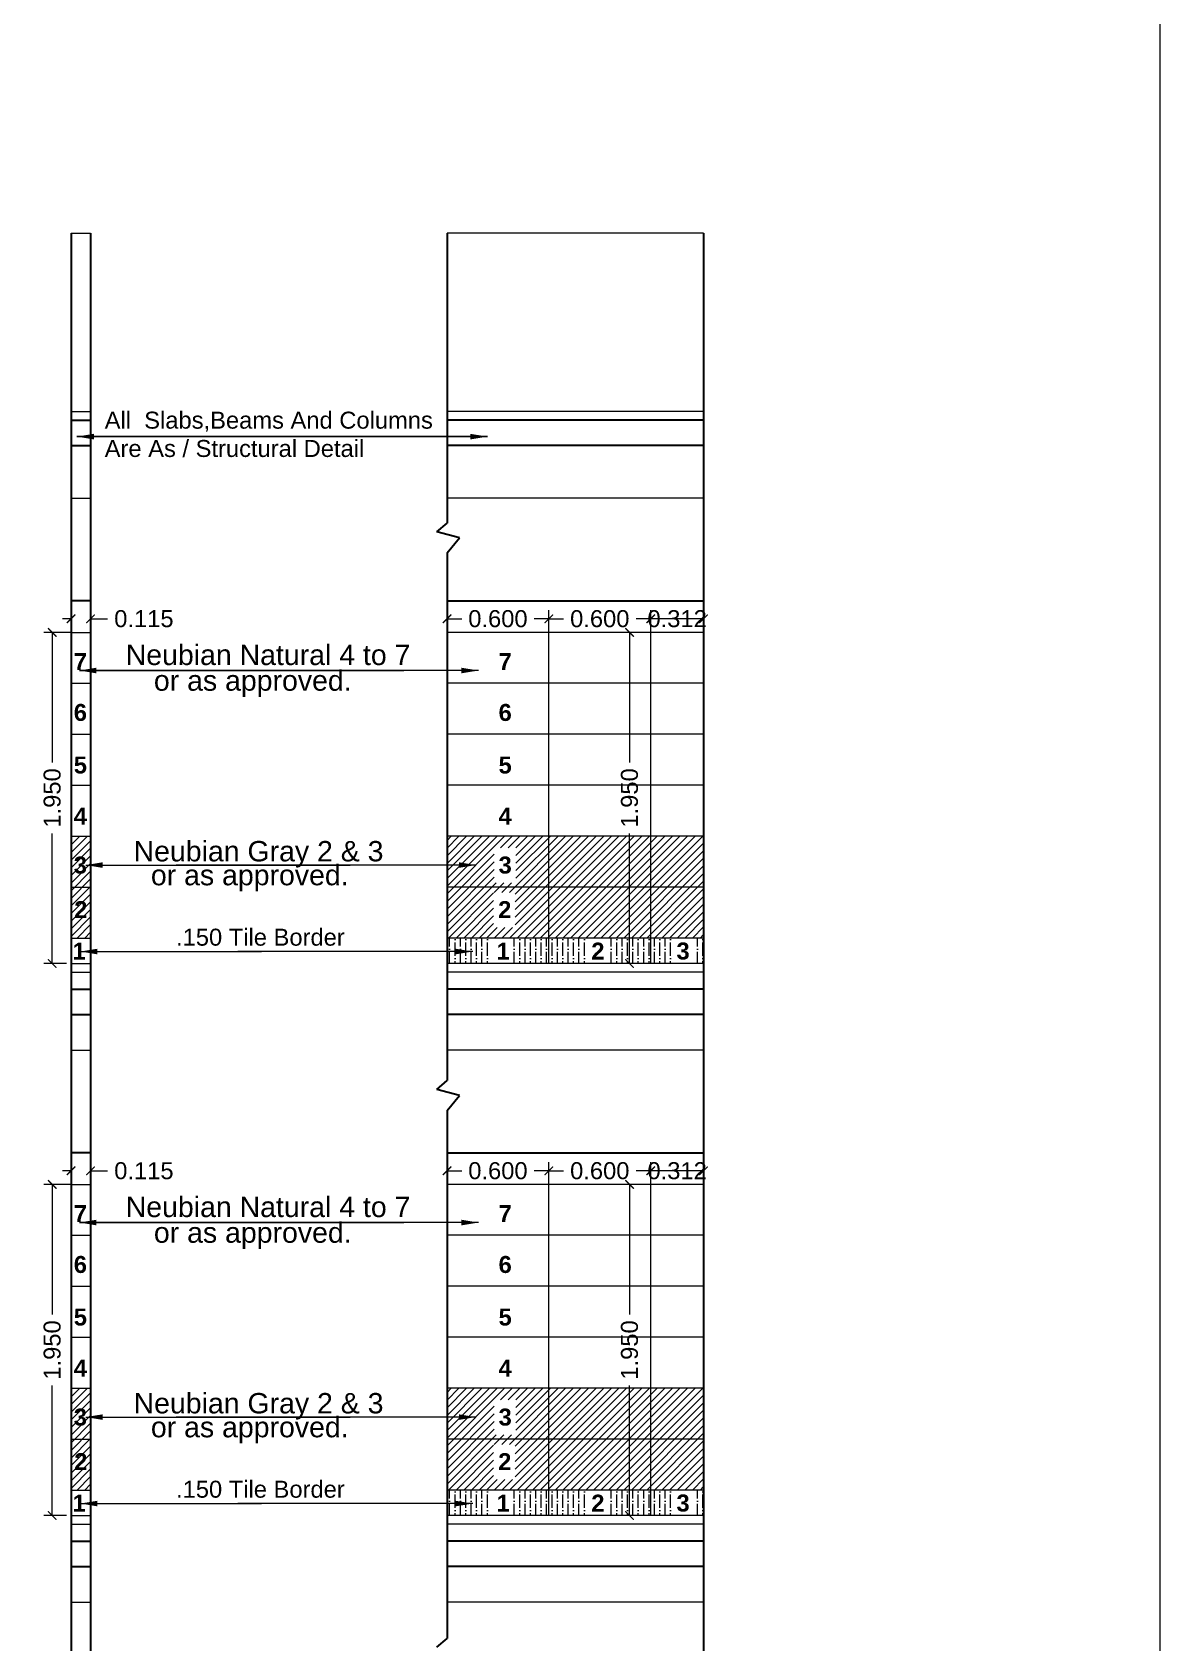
# Model space of a CAD drawing. Header units: millimetres. Extents: x 2733 to 5909, y 1038 to 2089.
# Drawn here: x 2819.95 to 2826.59, y 1047.61 to 1057.1 of the extents above; entities that cross this region are included whole.
import ezdxf

# ---------------------------------------------------------------- set-up
doc = ezdxf.new("R2010")
doc.units = ezdxf.units.MM
doc.header["$PDMODE"] = 35
doc.layers.get('0').update_dxf_attribs({"lineweight": 20})
doc.layers.get('Defpoints').update_dxf_attribs({"lineweight": 15})
for name, color, linetype, lineweight in [('beam', 43, 'Continuous', 20), ('DIM', 6, 'Continuous', 18), ('dim.1', 6, 'Continuous', 18), ('FLOOR FINISH', 10, 'Continuous', 15), ('Hatch', 43, 'Continuous', 13), ('rcc', 5, 'Continuous', 30), ('TEXT', 7, 'Continuous', 15), ('Text-1', 240, 'Continuous', 15), ('TILE HATCH-2', 123, 'Continuous', 9), ('Tiles', 91, 'Continuous', 9), ('Tiles-Text', 230, 'Continuous', 18), ('Wall', 7, 'Continuous', 30)]:
    doc.layers.add(name, color=color, linetype=linetype, lineweight=lineweight)
doc.styles.add('dim-stylus bt', font='arial.ttf')
doc.styles.add('L120', font='arial.ttf', dxfattribs={"height": 0.6})
doc.styles.add('Tabrej', font='arial.ttf')
doc.dimstyles.new('DIMEN', dxfattribs={"dimtxt": 0.3, "dimasz": 0.25, "dimexe": 0.18, "dimexo": 0.0625, "dimgap": 0.09, "dimtad": 0, "dimdec": 3, "dimzin": 0, "dimdsep": 46, "dimtxsty": 'Tabrej', "dimcen": 0, "dimclrd": 256, "dimclre": 256, "dimclrt": 7, "dimadec": 0, "dimazin": 0, "dimtfac": 1, "dimtdec": 3, "dimtofl": 0, "dimtmove": 0, "dimatfit": 1, "dimfxl": 0, "dimtolj": 1, "dimtzin": 0, "dimlwd": -1, "dimlwe": -1, "dimarcsym": 0})
doc.dimstyles.new('Tabrej', dxfattribs={"dimtxt": 4, "dimasz": 0.45, "dimexe": 0.18, "dimexo": 0.0625, "dimgap": 0.09, "dimtad": 0, "dimdec": 3, "dimzin": 0, "dimdsep": 46, "dimtxsty": 'Tabrej', "dimcen": 0, "dimclrd": 256, "dimclre": 256, "dimclrt": 7, "dimaunit": 1, "dimadec": 3, "dimazin": 0, "dimtfac": 1, "dimtdec": 3, "dimtofl": 0, "dimtmove": 0, "dimatfit": 3, "dimfxl": 0, "dimtolj": 1, "dimtzin": 0, "dimlwd": -1, "dimlwe": -1, "dimarcsym": 0})

# ---------------------------------------------------------------- blocks, each defined once
blk = doc.blocks.new('_ArchTick')
at = {"color": 0, "const_width": 0.15}
blk.add_lwpolyline([(-0.5, -0.5), (0.5, 0.5)], dxfattribs=at)
blk = doc.blocks.new('*D346')
at = {"layer": 'Defpoints', "color": 0, "lineweight": 15, "transparency": 16777216}
for p in [(2820.1778, 1053.5625), (2820.2928, 1053.6424), (2820.2928, 1053.5635)]:
    blk.add_point(p, dxfattribs=at)
at = {"layer": 'DIM', "transparency": 16777216}
for p, q in [((2820.1778, 1053.564), (2820.1778, 1053.6924)), ((2820.2928, 1053.565), (2820.2928, 1053.6924)), ((2820.1778, 1053.6424), (2820.1278, 1053.6424)), ((2820.2928, 1053.6424), (2820.3928, 1053.6424))]:
    blk.add_line(p, q, dxfattribs=at)
at = {"layer": 'DIM', "transparency": 16777216, "xscale": 0.05, "yscale": 0.05, "zscale": 0.05}
blk.add_blockref('_ArchTick', (2820.1778, 1053.6424), dxfattribs=at)
at = {"layer": 'DIM', "transparency": 16777216, "xscale": 0.05, "yscale": 0.05, "zscale": 0.05, "rotation": 180}
blk.add_blockref('_ArchTick', (2820.2928, 1053.6424), dxfattribs=at)
at = {"layer": 'DIM', "color": 7, "transparency": 16777216, "insert": (2820.6069, 1053.6424), "char_height": 0.1, "attachment_point": 5, "style": 'Tabrej'}
blk.add_mtext('\\A1;0.115', dxfattribs=at)
blk = doc.blocks.new('*D343')
at = {"layer": 'Defpoints', "color": 0, "lineweight": 15, "transparency": 16777216}
for p in [(2820.1778, 1053.5625), (2820.0668, 1051.6125), (2820.152, 1051.6125)]:
    blk.add_point(p, dxfattribs=at)
at = {"layer": 'DIM', "transparency": 16777216}
for p, q in [((2820.1763, 1053.5625), (2820.0168, 1053.5625)), ((2820.0668, 1053.5625), (2820.0668, 1052.7964)), ((2820.0668, 1051.6125), (2820.0668, 1052.3787)), ((2820.1505, 1051.6125), (2820.0168, 1051.6125))]:
    blk.add_line(p, q, dxfattribs=at)
at = {"layer": 'DIM', "transparency": 16777216, "xscale": 0.05, "yscale": 0.05, "zscale": 0.05}
for p, rotation in [((2820.0668, 1053.5625), 90), ((2820.0668, 1051.6125), 270)]:
    blk.add_blockref('_ArchTick', p, dxfattribs=dict(at, rotation=rotation))
at = {"layer": 'DIM', "color": 7, "transparency": 16777216, "insert": (2820.0668, 1052.5875), "char_height": 0.1, "attachment_point": 5, "rotation": 90, "style": 'Tabrej'}
blk.add_mtext('\\A1;1.950', dxfattribs=at)
blk = doc.blocks.new('*D344')
at = {"layer": 'Defpoints', "color": 0, "lineweight": 15, "transparency": 16777216}
for p in [(2820.2928, 1050.3924), (2820.1778, 1050.3125), (2820.2928, 1050.3135)]:
    blk.add_point(p, dxfattribs=at)
at = {"layer": 'DIM', "transparency": 16777216}
for p, q in [((2820.1778, 1050.314), (2820.1778, 1050.4424)), ((2820.2928, 1050.315), (2820.2928, 1050.4424)), ((2820.1778, 1050.3924), (2820.1278, 1050.3924)), ((2820.2928, 1050.3924), (2820.3928, 1050.3924))]:
    blk.add_line(p, q, dxfattribs=at)
at = {"layer": 'DIM', "transparency": 16777216, "xscale": 0.05, "yscale": 0.05, "zscale": 0.05}
blk.add_blockref('_ArchTick', (2820.1778, 1050.3924), dxfattribs=at)
at = {"layer": 'DIM', "transparency": 16777216, "xscale": 0.05, "yscale": 0.05, "zscale": 0.05, "rotation": 180}
blk.add_blockref('_ArchTick', (2820.2928, 1050.3924), dxfattribs=at)
at = {"layer": 'DIM', "color": 7, "transparency": 16777216, "insert": (2820.6069, 1050.3924), "char_height": 0.1, "attachment_point": 5, "style": 'Tabrej'}
blk.add_mtext('\\A1;0.115', dxfattribs=at)
blk = doc.blocks.new('*D345')
at = {"layer": 'Defpoints', "color": 0, "lineweight": 15, "transparency": 16777216}
for p in [(2820.1778, 1050.3125), (2820.0668, 1048.3625), (2820.152, 1048.3625)]:
    blk.add_point(p, dxfattribs=at)
at = {"layer": 'DIM', "transparency": 16777216}
for p, q in [((2820.1763, 1050.3125), (2820.0168, 1050.3125)), ((2820.0668, 1050.3125), (2820.0668, 1049.5464)), ((2820.0668, 1048.3625), (2820.0668, 1049.1287)), ((2820.1505, 1048.3625), (2820.0168, 1048.3625))]:
    blk.add_line(p, q, dxfattribs=at)
at = {"layer": 'DIM', "transparency": 16777216, "xscale": 0.05, "yscale": 0.05, "zscale": 0.05}
for p, rotation in [((2820.0668, 1050.3125), 90), ((2820.0668, 1048.3625), 270)]:
    blk.add_blockref('_ArchTick', p, dxfattribs=dict(at, rotation=rotation))
at = {"layer": 'DIM', "color": 7, "transparency": 16777216, "insert": (2820.0668, 1049.3375), "char_height": 0.1, "attachment_point": 5, "rotation": 90, "style": 'Tabrej'}
blk.add_mtext('\\A1;1.950', dxfattribs=at)
blk = doc.blocks.new('*D371')
at = {"layer": 'Defpoints', "color": 0, "lineweight": 15, "transparency": 16777216}
for p in [(2823.5925, 1050.3924), (2823.5925, 1050.3135), (2823.904, 1050.3125)]:
    blk.add_point(p, dxfattribs=at)
at = {"layer": 'DIM', "transparency": 16777216}
for p, q in [((2823.5925, 1050.315), (2823.5925, 1050.4424)), ((2823.904, 1050.314), (2823.904, 1050.4424)), ((2823.904, 1050.3924), (2823.5925, 1050.3924))]:
    blk.add_line(p, q, dxfattribs=at)
at = {"layer": 'DIM', "transparency": 16777216, "xscale": 0.05, "yscale": 0.05, "zscale": 0.05, "rotation": 180}
blk.add_blockref('_ArchTick', (2823.5925, 1050.3924), dxfattribs=at)
at = {"layer": 'DIM', "transparency": 16777216, "xscale": 0.05, "yscale": 0.05, "zscale": 0.05}
blk.add_blockref('_ArchTick', (2823.904, 1050.3924), dxfattribs=at)
at = {"layer": 'DIM', "color": 7, "transparency": 16777216, "insert": (2823.7482, 1050.3924), "char_height": 0.1, "attachment_point": 5, "style": 'Tabrej'}
blk.add_mtext('\\A1;0.312', dxfattribs=at)
blk = doc.blocks.new('*D372')
at = {"layer": 'Defpoints', "color": 0, "lineweight": 15, "transparency": 16777216}
for p in [(2822.9925, 1050.3924), (2822.9925, 1050.3135), (2823.5925, 1050.3185)]:
    blk.add_point(p, dxfattribs=at)
at = {"layer": 'DIM', "transparency": 16777216}
for p, q in [((2822.9925, 1050.315), (2822.9925, 1050.4424)), ((2823.5925, 1050.32), (2823.5925, 1050.4424)), ((2822.9925, 1050.3924), (2823.0789, 1050.3924)), ((2823.5925, 1050.3924), (2823.506, 1050.3924))]:
    blk.add_line(p, q, dxfattribs=at)
at = {"layer": 'DIM', "transparency": 16777216, "xscale": 0.05, "yscale": 0.05, "zscale": 0.05, "rotation": 180}
blk.add_blockref('_ArchTick', (2822.9925, 1050.3924), dxfattribs=at)
at = {"layer": 'DIM', "transparency": 16777216, "xscale": 0.05, "yscale": 0.05, "zscale": 0.05}
blk.add_blockref('_ArchTick', (2823.5925, 1050.3924), dxfattribs=at)
at = {"layer": 'DIM', "color": 7, "transparency": 16777216, "insert": (2823.2925, 1050.3924), "char_height": 0.1, "attachment_point": 5, "style": 'Tabrej'}
blk.add_mtext('\\A1;0.600', dxfattribs=at)
blk = doc.blocks.new('*D373')
at = {"layer": 'Defpoints', "color": 0, "lineweight": 15, "transparency": 16777216}
for p in [(2822.3925, 1050.3924), (2822.3925, 1050.3135), (2822.9925, 1050.3185)]:
    blk.add_point(p, dxfattribs=at)
at = {"layer": 'DIM', "transparency": 16777216}
for p, q in [((2822.3925, 1050.315), (2822.3925, 1050.4424)), ((2822.9925, 1050.32), (2822.9925, 1050.4424)), ((2822.3925, 1050.3924), (2822.4789, 1050.3924)), ((2822.9925, 1050.3924), (2822.906, 1050.3924))]:
    blk.add_line(p, q, dxfattribs=at)
at = {"layer": 'DIM', "transparency": 16777216, "xscale": 0.05, "yscale": 0.05, "zscale": 0.05, "rotation": 180}
blk.add_blockref('_ArchTick', (2822.3925, 1050.3924), dxfattribs=at)
at = {"layer": 'DIM', "transparency": 16777216, "xscale": 0.05, "yscale": 0.05, "zscale": 0.05}
blk.add_blockref('_ArchTick', (2822.9925, 1050.3924), dxfattribs=at)
at = {"layer": 'DIM', "color": 7, "transparency": 16777216, "insert": (2822.6925, 1050.3924), "char_height": 0.1, "attachment_point": 5, "style": 'Tabrej'}
blk.add_mtext('\\A1;0.600', dxfattribs=at)
blk = doc.blocks.new('*D374')
at = {"layer": 'Defpoints', "color": 0, "lineweight": 15, "transparency": 16777216}
for p in [(2823.5788, 1050.3125), (2823.4678, 1048.3625), (2823.5531, 1048.3625)]:
    blk.add_point(p, dxfattribs=at)
at = {"layer": 'DIM', "transparency": 16777216}
for p, q in [((2823.5773, 1050.3125), (2823.4178, 1050.3125)), ((2823.4678, 1050.3125), (2823.4678, 1049.5464)), ((2823.4678, 1048.3625), (2823.4678, 1049.1287)), ((2823.5516, 1048.3625), (2823.4178, 1048.3625))]:
    blk.add_line(p, q, dxfattribs=at)
at = {"layer": 'DIM', "transparency": 16777216, "xscale": 0.05, "yscale": 0.05, "zscale": 0.05}
for p, rotation in [((2823.4678, 1050.3125), 90), ((2823.4678, 1048.3625), 270)]:
    blk.add_blockref('_ArchTick', p, dxfattribs=dict(at, rotation=rotation))
at = {"layer": 'DIM', "color": 7, "transparency": 16777216, "insert": (2823.4678, 1049.3375), "char_height": 0.1, "attachment_point": 5, "rotation": 90, "style": 'Tabrej'}
blk.add_mtext('\\A1;1.950', dxfattribs=at)
blk = doc.blocks.new('*D375')
at = {"layer": 'Defpoints', "color": 0, "lineweight": 15, "transparency": 16777216}
for p in [(2823.5925, 1053.6424), (2823.5925, 1053.5635), (2823.904, 1053.5625)]:
    blk.add_point(p, dxfattribs=at)
at = {"layer": 'DIM', "transparency": 16777216}
for p, q in [((2823.5925, 1053.565), (2823.5925, 1053.6924)), ((2823.904, 1053.564), (2823.904, 1053.6924)), ((2823.904, 1053.6424), (2823.5925, 1053.6424))]:
    blk.add_line(p, q, dxfattribs=at)
at = {"layer": 'DIM', "transparency": 16777216, "xscale": 0.05, "yscale": 0.05, "zscale": 0.05, "rotation": 180}
blk.add_blockref('_ArchTick', (2823.5925, 1053.6424), dxfattribs=at)
at = {"layer": 'DIM', "transparency": 16777216, "xscale": 0.05, "yscale": 0.05, "zscale": 0.05}
blk.add_blockref('_ArchTick', (2823.904, 1053.6424), dxfattribs=at)
at = {"layer": 'DIM', "color": 7, "transparency": 16777216, "insert": (2823.7482, 1053.6424), "char_height": 0.1, "attachment_point": 5, "style": 'Tabrej'}
blk.add_mtext('\\A1;0.312', dxfattribs=at)
blk = doc.blocks.new('*D376')
at = {"layer": 'Defpoints', "color": 0, "lineweight": 15, "transparency": 16777216}
for p in [(2822.9925, 1053.6424), (2822.9925, 1053.5635), (2823.5925, 1053.5685)]:
    blk.add_point(p, dxfattribs=at)
at = {"layer": 'DIM', "transparency": 16777216}
for p, q in [((2822.9925, 1053.565), (2822.9925, 1053.6924)), ((2823.5925, 1053.57), (2823.5925, 1053.6924)), ((2822.9925, 1053.6424), (2823.0789, 1053.6424)), ((2823.5925, 1053.6424), (2823.506, 1053.6424))]:
    blk.add_line(p, q, dxfattribs=at)
at = {"layer": 'DIM', "transparency": 16777216, "xscale": 0.05, "yscale": 0.05, "zscale": 0.05, "rotation": 180}
blk.add_blockref('_ArchTick', (2822.9925, 1053.6424), dxfattribs=at)
at = {"layer": 'DIM', "transparency": 16777216, "xscale": 0.05, "yscale": 0.05, "zscale": 0.05}
blk.add_blockref('_ArchTick', (2823.5925, 1053.6424), dxfattribs=at)
at = {"layer": 'DIM', "color": 7, "transparency": 16777216, "insert": (2823.2925, 1053.6424), "char_height": 0.1, "attachment_point": 5, "style": 'Tabrej'}
blk.add_mtext('\\A1;0.600', dxfattribs=at)
blk = doc.blocks.new('*D377')
at = {"layer": 'Defpoints', "color": 0, "lineweight": 15, "transparency": 16777216}
for p in [(2822.3925, 1053.6424), (2822.3925, 1053.5635), (2822.9925, 1053.5685)]:
    blk.add_point(p, dxfattribs=at)
at = {"layer": 'DIM', "transparency": 16777216}
for p, q in [((2822.3925, 1053.565), (2822.3925, 1053.6924)), ((2822.9925, 1053.57), (2822.9925, 1053.6924)), ((2822.3925, 1053.6424), (2822.4789, 1053.6424)), ((2822.9925, 1053.6424), (2822.906, 1053.6424))]:
    blk.add_line(p, q, dxfattribs=at)
at = {"layer": 'DIM', "transparency": 16777216, "xscale": 0.05, "yscale": 0.05, "zscale": 0.05, "rotation": 180}
blk.add_blockref('_ArchTick', (2822.3925, 1053.6424), dxfattribs=at)
at = {"layer": 'DIM', "transparency": 16777216, "xscale": 0.05, "yscale": 0.05, "zscale": 0.05}
blk.add_blockref('_ArchTick', (2822.9925, 1053.6424), dxfattribs=at)
at = {"layer": 'DIM', "color": 7, "transparency": 16777216, "insert": (2822.6925, 1053.6424), "char_height": 0.1, "attachment_point": 5, "style": 'Tabrej'}
blk.add_mtext('\\A1;0.600', dxfattribs=at)
blk = doc.blocks.new('*D378')
at = {"layer": 'Defpoints', "color": 0, "lineweight": 15, "transparency": 16777216}
for p in [(2823.5788, 1053.5625), (2823.4678, 1051.6125), (2823.5531, 1051.6125)]:
    blk.add_point(p, dxfattribs=at)
at = {"layer": 'DIM', "transparency": 16777216}
for p, q in [((2823.5773, 1053.5625), (2823.4178, 1053.5625)), ((2823.4678, 1053.5625), (2823.4678, 1052.7964)), ((2823.4678, 1051.6125), (2823.4678, 1052.3787)), ((2823.5516, 1051.6125), (2823.4178, 1051.6125))]:
    blk.add_line(p, q, dxfattribs=at)
at = {"layer": 'DIM', "transparency": 16777216, "xscale": 0.05, "yscale": 0.05, "zscale": 0.05}
for p, rotation in [((2823.4678, 1053.5625), 90), ((2823.4678, 1051.6125), 270)]:
    blk.add_blockref('_ArchTick', p, dxfattribs=dict(at, rotation=rotation))
at = {"layer": 'DIM', "color": 7, "transparency": 16777216, "insert": (2823.4678, 1052.5875), "char_height": 0.1, "attachment_point": 5, "rotation": 90, "style": 'Tabrej'}
blk.add_mtext('\\A1;1.950', dxfattribs=at)

msp = doc.modelspace()

# ---------------------------------------------------------------- hatches: boundary and pattern name
at = {"layer": 'Hatch', "lineweight": 15}
h = msp.add_hatch(dxfattribs=at)
h.set_pattern_fill('ANSI36', color=256, scale=0.01, angle=45, style=0)
h.set_pattern_definition([(90, (-63.571804, 9.75), (-0.03175, 0.0555625), [0.079375, -0.015875, 0, -0.015875])])
h.paths.add_polyline_path([(2822.3925, 1051.7625), (2822.9925, 1051.7625), (2822.9925, 1051.6125), (2822.3925, 1051.6125)])
h.paths.add_polyline_path([(2822.9925, 1051.7625), (2823.5925, 1051.7625), (2823.5925, 1051.6125), (2822.9925, 1051.6125)])
h.paths.add_polyline_path([(2823.5925, 1051.7625), (2823.904, 1051.7625), (2823.904, 1051.6125), (2823.5925, 1051.6125)])
h.paths.add_polyline_path([(2822.7813, 1051.6125), (2822.6536, 1051.6125), (2822.6536, 1051.7625), (2822.7813, 1051.7625)], flags=17)
h.paths.add_polyline_path([(2823.3436, 1051.6125), (2823.2159, 1051.6125), (2823.2159, 1051.7625), (2823.3436, 1051.7625)], flags=17)
h.paths.add_polyline_path([(2823.8467, 1051.6125), (2823.719, 1051.6125), (2823.719, 1051.7625), (2823.8467, 1051.7625)], flags=17)
h = msp.add_hatch(dxfattribs=at)
h.set_pattern_fill('ANSI36', color=256, scale=0.01, angle=45, style=0)
h.set_pattern_definition([(90, (-63.571804, 6.5), (-0.03175, 0.0555625), [0.079375, -0.015875, 0, -0.015875])])
h.paths.add_polyline_path([(2822.3925, 1048.5125), (2822.9925, 1048.5125), (2822.9925, 1048.3625), (2822.3925, 1048.3625)])
h.paths.add_polyline_path([(2822.9925, 1048.5125), (2823.5925, 1048.5125), (2823.5925, 1048.3625), (2822.9925, 1048.3625)])
h.paths.add_polyline_path([(2823.5925, 1048.5125), (2823.904, 1048.5125), (2823.904, 1048.3625), (2823.5925, 1048.3625)])
h.paths.add_polyline_path([(2822.7813, 1048.3625), (2822.6536, 1048.3625), (2822.6536, 1048.5125), (2822.7813, 1048.5125)], flags=17)
h.paths.add_polyline_path([(2823.3436, 1048.3625), (2823.2159, 1048.3625), (2823.2159, 1048.5125), (2823.3436, 1048.5125)], flags=17)
h.paths.add_polyline_path([(2823.8467, 1048.3625), (2823.719, 1048.3625), (2823.719, 1048.5125), (2823.8467, 1048.5125)], flags=17)
at = {"layer": 'TILE HATCH-2'}
h = msp.add_hatch(dxfattribs=at)
h.set_pattern_fill('ANSI31', color=256, scale=0.01, style=0)
h.set_pattern_definition([(45, (-57.72911, 0), (-0.0224506403, 0.0224506403), [])])
h.paths.add_polyline_path([(2820.2928, 1052.0625), (2820.1778, 1052.0625), (2820.1778, 1051.7625), (2820.2928, 1051.7625)])
h.paths.add_polyline_path([(2820.2928, 1052.3625), (2820.1778, 1052.3625), (2820.1778, 1052.0625), (2820.2928, 1052.0625)])
h.paths.add_polyline_path([(2820.173, 1051.8252), (2820.3007, 1051.8252), (2820.3007, 1052.0313), (2820.173, 1052.0313)], flags=9)
h.paths.add_polyline_path([(2820.1692, 1052.0877), (2820.2969, 1052.0877), (2820.2969, 1052.2938), (2820.1692, 1052.2938)], flags=9)
h = msp.add_hatch(dxfattribs=at)
h.set_pattern_fill('ANSI31', color=256, scale=0.01, style=0)
h.set_pattern_definition([(45, (-63.571804, 9.75), (-0.0224506403, 0.0224506403), [])])
h.paths.add_polyline_path([(2822.9925, 1052.0625), (2823.5925, 1052.0625), (2823.5925, 1051.7625), (2822.9925, 1051.7625)])
h.paths.add_polyline_path([(2822.9925, 1052.3625), (2823.5925, 1052.3625), (2823.5925, 1052.0625), (2822.9925, 1052.0625)])
h.paths.add_polyline_path([(2822.3925, 1052.0625), (2822.9925, 1052.0625), (2822.9925, 1051.7625), (2822.3925, 1051.7625)])
h.paths.add_polyline_path([(2823.5925, 1052.3625), (2823.904, 1052.3625), (2823.904, 1052.0625), (2823.5925, 1052.0625)])
h.paths.add_polyline_path([(2822.3925, 1052.3625), (2822.9925, 1052.3625), (2822.9925, 1052.0625), (2822.3925, 1052.0625)])
h.paths.add_polyline_path([(2823.5925, 1052.0625), (2823.904, 1052.0625), (2823.904, 1051.7625), (2823.5925, 1051.7625)])
h.paths.add_polyline_path([(2822.7948, 1051.8252), (2822.6671, 1051.8252), (2822.6671, 1052.0313), (2822.7948, 1052.0313)], flags=16)
h.paths.add_polyline_path([(2822.7985, 1052.0877), (2822.6708, 1052.0877), (2822.6708, 1052.2938), (2822.7985, 1052.2938)], flags=16)
h = msp.add_hatch(dxfattribs=at)
h.set_pattern_fill('ANSI31', color=256, scale=0.01, style=0)
h.set_pattern_definition([(45, (-57.72911, -3.25), (-0.0224506403, 0.0224506403), [])])
h.paths.add_polyline_path([(2820.2928, 1048.8125), (2820.1778, 1048.8125), (2820.1778, 1048.5125), (2820.2928, 1048.5125)])
h.paths.add_polyline_path([(2820.2928, 1049.1125), (2820.1778, 1049.1125), (2820.1778, 1048.8125), (2820.2928, 1048.8125)])
h.paths.add_polyline_path([(2820.173, 1048.5752), (2820.3007, 1048.5752), (2820.3007, 1048.7813), (2820.173, 1048.7813)], flags=9)
h.paths.add_polyline_path([(2820.1692, 1048.8377), (2820.2969, 1048.8377), (2820.2969, 1049.0438), (2820.1692, 1049.0438)], flags=9)
h = msp.add_hatch(dxfattribs=at)
h.set_pattern_fill('ANSI31', color=256, scale=0.01, style=0)
h.set_pattern_definition([(45, (-63.571804, 6.5), (-0.0224506403, 0.0224506403), [])])
h.paths.add_polyline_path([(2822.9925, 1048.8125), (2823.5925, 1048.8125), (2823.5925, 1048.5125), (2822.9925, 1048.5125)])
h.paths.add_polyline_path([(2822.9925, 1049.1125), (2823.5925, 1049.1125), (2823.5925, 1048.8125), (2822.9925, 1048.8125)])
h.paths.add_polyline_path([(2822.3925, 1048.8125), (2822.9925, 1048.8125), (2822.9925, 1048.5125), (2822.3925, 1048.5125)])
h.paths.add_polyline_path([(2823.5925, 1049.1125), (2823.904, 1049.1125), (2823.904, 1048.8125), (2823.5925, 1048.8125)])
h.paths.add_polyline_path([(2822.3925, 1049.1125), (2822.9925, 1049.1125), (2822.9925, 1048.8125), (2822.3925, 1048.8125)])
h.paths.add_polyline_path([(2823.5925, 1048.8125), (2823.904, 1048.8125), (2823.904, 1048.5125), (2823.5925, 1048.5125)])
h.paths.add_polyline_path([(2822.7948, 1048.5752), (2822.6671, 1048.5752), (2822.6671, 1048.7813), (2822.7948, 1048.7813)], flags=16)
h.paths.add_polyline_path([(2822.7985, 1048.8377), (2822.6708, 1048.8377), (2822.6708, 1049.0438), (2822.7985, 1049.0438)], flags=16)

# ---------------------------------------------------------------- linework, layer by layer
at = {"lineweight": 15}
for p, q in [((2820.1778, 1055.9125), (2820.2928, 1055.9125)), ((2823.904, 1055.9125), (2822.3925, 1055.9125))]:
    msp.add_line(p, q, dxfattribs=at)
msp.add_lwpolyline([(2732.6018, 1070.8574), (2826.5916, 1070.8574), (2826.5916, 1038.2298), (2732.6018, 1038.2298)], close=True, dxfattribs=at)
at = {"layer": 'beam', "lineweight": 15}
for p, q in [((2820.1778, 1054.3525), (2820.2928, 1054.3525)), ((2823.904, 1054.3525), (2822.3925, 1054.3525)), ((2820.1778, 1051.1025), (2820.2928, 1051.1025)), ((2823.904, 1051.1025), (2822.3925, 1051.1025)), ((2820.1778, 1047.8525), (2820.2928, 1047.8525)), ((2823.904, 1047.8525), (2822.3925, 1047.8525))]:
    msp.add_line(p, q, dxfattribs=at)
at = {"layer": 'FLOOR FINISH', "lineweight": 15}
for p, q in [((2820.1778, 1054.8625), (2820.2928, 1054.8625)), ((2823.904, 1054.8625), (2822.3925, 1054.8625)), ((2820.1778, 1051.6125), (2820.2928, 1051.6125)), ((2823.904, 1051.6125), (2822.3925, 1051.6125)), ((2820.1778, 1051.5625), (2820.2928, 1051.5625)), ((2823.904, 1051.5625), (2822.3925, 1051.5625)), ((2820.1778, 1048.3625), (2820.2928, 1048.3625)), ((2823.904, 1048.3625), (2822.3925, 1048.3625)), ((2820.1778, 1048.3125), (2820.2928, 1048.3125)), ((2823.904, 1048.3125), (2822.3925, 1048.3125))]:
    msp.add_line(p, q, dxfattribs=at)
at = {"layer": 'rcc'}
for p, q in [((2820.1778, 1054.8125), (2820.2928, 1054.8125)), ((2823.904, 1054.8125), (2822.3925, 1054.8125)), ((2820.1778, 1054.6625), (2820.2928, 1054.6625)), ((2823.904, 1054.6625), (2822.3925, 1054.6625)), ((2820.1778, 1051.4625), (2820.2928, 1051.4625)), ((2823.904, 1051.4625), (2822.3925, 1051.4625)), ((2820.1778, 1051.3125), (2820.2928, 1051.3125)), ((2823.904, 1051.3125), (2822.3925, 1051.3125)), ((2820.1778, 1048.2125), (2820.2928, 1048.2125)), ((2823.904, 1048.2125), (2822.3925, 1048.2125)), ((2820.1778, 1048.0625), (2820.2928, 1048.0625)), ((2823.904, 1048.0625), (2822.3925, 1048.0625))]:
    msp.add_line(p, q, dxfattribs=at)
at = {"layer": 'Tiles', "lineweight": 15}
for p, q in [((2820.1778, 1053.5625), (2820.2928, 1053.5625)), ((2823.904, 1053.5625), (2822.3925, 1053.5625)), ((2822.9925, 1051.6125), (2822.9925, 1053.5625)), ((2823.5925, 1051.6125), (2823.5925, 1053.5625)), ((2820.1778, 1053.2625), (2820.2928, 1053.2625)), ((2823.904, 1053.2625), (2822.3925, 1053.2625)), ((2820.1778, 1052.9625), (2820.2928, 1052.9625)), ((2823.904, 1052.9625), (2822.3925, 1052.9625)), ((2820.1778, 1052.6625), (2820.2928, 1052.6625)), ((2823.904, 1052.6625), (2822.3925, 1052.6625)), ((2820.1778, 1052.3625), (2820.2928, 1052.3625)), ((2823.904, 1052.3625), (2822.3925, 1052.3625)), ((2820.1778, 1052.0625), (2820.2928, 1052.0625)), ((2823.904, 1052.0625), (2822.3925, 1052.0625)), ((2820.1778, 1051.7625), (2820.2928, 1051.7625)), ((2823.904, 1051.7625), (2822.3925, 1051.7625)), ((2820.1778, 1050.3125), (2820.2928, 1050.3125)), ((2823.904, 1050.3125), (2822.3925, 1050.3125)), ((2822.9925, 1048.3625), (2822.9925, 1050.3125)), ((2823.5925, 1048.3625), (2823.5925, 1050.3125)), ((2820.1778, 1050.0125), (2820.2928, 1050.0125)), ((2823.904, 1050.0125), (2822.3925, 1050.0125)), ((2820.1778, 1049.7125), (2820.2928, 1049.7125)), ((2823.904, 1049.7125), (2822.3925, 1049.7125)), ((2820.1778, 1049.4125), (2820.2928, 1049.4125)), ((2823.904, 1049.4125), (2822.3925, 1049.4125)), ((2820.1778, 1049.1125), (2820.2928, 1049.1125)), ((2823.904, 1049.1125), (2822.3925, 1049.1125)), ((2820.1778, 1048.8125), (2820.2928, 1048.8125)), ((2823.904, 1048.8125), (2822.3925, 1048.8125)), ((2820.1778, 1048.5125), (2820.2928, 1048.5125)), ((2823.904, 1048.5125), (2822.3925, 1048.5125))]:
    msp.add_line(p, q, dxfattribs=at)
at = {"layer": 'Wall'}
for p, q in [((2820.1778, 1055.9125), (2820.1778, 1041.8125)), ((2820.2928, 1055.9125), (2820.2928, 1041.8125)), ((2822.3925, 1055.9125), (2822.3925, 1054.2061)), ((2823.904, 1055.9125), (2823.904, 1041.8125)), ((2822.3334, 1054.1541), (2822.3925, 1054.2061)), ((2822.4654, 1054.118), (2822.3334, 1054.1541)), ((2822.3925, 1054.0305), (2822.4654, 1054.118)), ((2822.3925, 1054.0305), (2822.3925, 1050.9233)), ((2820.2928, 1053.7475), (2820.1778, 1053.7475)), ((2822.3925, 1053.7475), (2823.904, 1053.7475)), ((2822.3334, 1050.8714), (2822.3925, 1050.9233)), ((2822.4654, 1050.8352), (2822.3334, 1050.8714)), ((2822.3925, 1050.7478), (2822.4654, 1050.8352)), ((2822.3925, 1050.7478), (2822.3925, 1047.6395)), ((2820.2928, 1050.4975), (2820.1778, 1050.4975)), ((2822.3925, 1050.4975), (2823.904, 1050.4975)), ((2822.3334, 1047.5876), (2822.3925, 1047.6395))]:
    msp.add_line(p, q, dxfattribs=at)

# ---------------------------------------------------------------- texts
at = {"layer": 'TEXT', "char_height": 0.1, "style": 'L120'}
for s, insert, width, attachment_point in [('All  Slabs,Beams And Columns  \\PAre As / Structural Detail', (2820.376, 1054.8617), 22.011289, 1), ('{\\fArial|b0|i0|c0|p34; .150 Tile Border}', (2821.7901, 1051.8178), 1.137347, 3), ('{\\fArial|b0|i0|c0|p34; .150 Tile Border}', (2821.7901, 1048.5678), 1.137347, 3)]:
    msp.add_mtext(s, dxfattribs=dict(at, insert=insert, width=width, attachment_point=attachment_point))
at = {"layer": 'Text-1', "linetype": 'Continuous', "style": 'dim-stylus bt'}
for s, p in [('        Neubian Natural 4 to 7', (2820.1273, 1053.3699)), ('or as approved.', (2820.6659, 1053.2188)), ('     Neubian Gray 2 & 3', (2820.3133, 1052.214)), ('or as approved.', (2820.6482, 1052.0734)), ('        Neubian Natural 4 to 7', (2820.1273, 1050.1199)), ('or as approved.', (2820.6659, 1049.9688)), ('     Neubian Gray 2 & 3', (2820.3133, 1048.964)), ('or as approved.', (2820.6482, 1048.8234))]:
    msp.add_text(s, height=0.12, dxfattribs=at).set_placement(p)
at = {"layer": 'Tiles-Text', "char_height": 0.1, "width": 0.096954, "attachment_point": 5, "style": 'dim-stylus bt'}
for s, insert in [('{\\fArial|b1|i0|c0|p34;7}', (2820.2327, 1053.3902)), ('{\\fArial|b1|i0|c0|p34;7}', (2822.7351, 1053.3902)), ('{\\fArial|b1|i0|c0|p34;6}', (2820.2327, 1053.0902)), ('{\\fArial|b1|i0|c0|p34;6}', (2822.7351, 1053.0902)), ('{\\fArial|b1|i0|c0|p34;5}', (2820.2327, 1052.7807)), ('{\\fArial|b1|i0|c0|p34;5}', (2822.7351, 1052.7807)), ('{\\fArial|b1|i0|c0|p34;4}', (2820.2327, 1052.4809)), ('{\\fArial|b1|i0|c0|p34;4}', (2822.7351, 1052.4809)), ('{\\fArial|b1|i0|c0|p34;3}', (2820.2327, 1052.1917)), ('{\\fArial|b1|i0|c0|p34;3}', (2822.7351, 1052.1917)), ('{\\fArial|b1|i0|c0|p34;2}', (2820.2351, 1051.93)), ('{\\fArial|b1|i0|c0|p34;2}', (2822.7327, 1051.93)), ('{\\fArial|b1|i0|c0|p34;1}', (2820.2255, 1051.6856)), ('{\\fArial|b1|i0|c0|p34;1}', (2822.7233, 1051.6856)), ('{\\fArial|b1|i0|c0|p34;2}', (2823.2815, 1051.6857)), ('{\\fArial|b1|i0|c0|p34;3}', (2823.7832, 1051.6857)), ('{\\fArial|b1|i0|c0|p34;7}', (2820.2327, 1050.1402)), ('{\\fArial|b1|i0|c0|p34;7}', (2822.7351, 1050.1402)), ('{\\fArial|b1|i0|c0|p34;6}', (2820.2327, 1049.8402)), ('{\\fArial|b1|i0|c0|p34;6}', (2822.7351, 1049.8402)), ('{\\fArial|b1|i0|c0|p34;5}', (2820.2327, 1049.5307)), ('{\\fArial|b1|i0|c0|p34;5}', (2822.7351, 1049.5307)), ('{\\fArial|b1|i0|c0|p34;4}', (2820.2327, 1049.2309)), ('{\\fArial|b1|i0|c0|p34;4}', (2822.7351, 1049.2309)), ('{\\fArial|b1|i0|c0|p34;3}', (2820.2327, 1048.9417)), ('{\\fArial|b1|i0|c0|p34;3}', (2822.7351, 1048.9417)), ('{\\fArial|b1|i0|c0|p34;2}', (2820.2351, 1048.68)), ('{\\fArial|b1|i0|c0|p34;2}', (2822.7327, 1048.68)), ('{\\fArial|b1|i0|c0|p34;1}', (2820.2255, 1048.4356)), ('{\\fArial|b1|i0|c0|p34;1}', (2822.7233, 1048.4356)), ('{\\fArial|b1|i0|c0|p34;2}', (2823.2815, 1048.4357)), ('{\\fArial|b1|i0|c0|p34;3}', (2823.7832, 1048.4357))]:
    msp.add_mtext(s, dxfattribs=dict(at, insert=insert))

# ---------------------------------------------------------------- dimensions: what is measured, and where the dimension line sits
at = {"layer": 'DIM'}
for base, p1, p2, picture, middle in [((2820.2928, 1053.6424), (2820.1778, 1053.5625), (2820.2928, 1053.5635), '*D346', (2820.6069, 1053.6424)), ((2820.2928, 1050.3924), (2820.1778, 1050.3125), (2820.2928, 1050.3135), '*D344', (2820.6069, 1050.3924))]:
    dim = msp.add_linear_dim(base=base, p1=p1, p2=p2, dimstyle='DIMEN', override={"dimscale": 0.5, "dimtxt": 0.2, "dimasz": 0.1, "dimexe": 0.1, "dimexo": 0.003, "dimblk1": 'ArchTick', "dimblk2": 'ArchTick', "dimsah": 1}, dxfattribs=at)
    dim.commit()
    dim.dimension.update_dxf_attribs({"geometry": picture, "text_midpoint": middle, "dimtype": 160})
for base, p1, p2, angle, picture, middle in [((2822.3925, 1053.6424), (2822.9925, 1053.5685), (2822.3925, 1053.5635), 180, '*D377', (2822.6925, 1053.6424)), ((2822.9925, 1053.6424), (2823.5925, 1053.5685), (2822.9925, 1053.5635), 180, '*D376', (2823.2925, 1053.6424)), ((2820.0668, 1051.6125), (2820.1778, 1053.5625), (2820.152, 1051.6125), 90, '*D343', (2820.0668, 1052.5875)), ((2823.4678, 1051.6125), (2823.5788, 1053.5625), (2823.5531, 1051.6125), 90, '*D378', (2823.4678, 1052.5875)), ((2822.3925, 1050.3924), (2822.9925, 1050.3185), (2822.3925, 1050.3135), 180, '*D373', (2822.6925, 1050.3924)), ((2822.9925, 1050.3924), (2823.5925, 1050.3185), (2822.9925, 1050.3135), 180, '*D372', (2823.2925, 1050.3924)), ((2820.0668, 1048.3625), (2820.1778, 1050.3125), (2820.152, 1048.3625), 90, '*D345', (2820.0668, 1049.3375)), ((2823.4678, 1048.3625), (2823.5788, 1050.3125), (2823.5531, 1048.3625), 90, '*D374', (2823.4678, 1049.3375))]:
    dim = msp.add_linear_dim(base=base, p1=p1, p2=p2, angle=angle, dimstyle='DIMEN', override={"dimscale": 0.5, "dimtxt": 0.2, "dimasz": 0.1, "dimexe": 0.1, "dimexo": 0.003, "dimblk1": 'ArchTick', "dimblk2": 'ArchTick', "dimsah": 1}, dxfattribs=at)
    dim.commit()
    dim.dimension.update_dxf_attribs({"geometry": picture, "text_midpoint": middle})
for base, p1, p2, picture, middle in [((2823.59246, 1053.64237), (2823.90402, 1053.5625), (2823.59246, 1053.56346), '*D375', (2823.74824, 1053.64237)), ((2823.59246, 1050.39237), (2823.90402, 1050.3125), (2823.59246, 1050.31346), '*D371', (2823.74824, 1050.39237))]:
    dim = msp.add_linear_dim(base=base, p1=p1, p2=p2, angle=180, dimstyle='DIMEN', override={"dimscale": 0.5, "dimtxt": 0.2, "dimasz": 0.1, "dimexe": 0.1, "dimexo": 0.003, "dimblk1": 'ArchTick', "dimblk2": 'ArchTick', "dimsah": 1}, dxfattribs=at)
    dim.commit()
    dim.dimension.update_dxf_attribs({"geometry": picture, "text_midpoint": middle, "dimtype": 160})

# ---------------------------------------------------------------- leaders
at = {"layer": 'dim.1', "ltscale": 0.02}
for points in [[(2820.2121, 1054.7148), (2822.6302, 1054.7148)], [(2822.6302, 1054.7148), (2820.2121, 1054.7148)], [(2820.2271, 1053.3377), (2822.1388, 1053.3377)], [(2822.5776, 1053.3377), (2820.2271, 1053.3377)], [(2820.2643, 1052.1923), (2821.8217, 1052.1923)], [(2822.5623, 1052.1923), (2820.797, 1052.1923)], [(2820.2331, 1051.6833), (2821.3001, 1051.6833)], [(2822.5437, 1051.6833), (2821.1612, 1051.6833)], [(2820.2271, 1050.0877), (2822.1388, 1050.0877)], [(2822.5776, 1050.0877), (2820.2271, 1050.0877)], [(2820.2643, 1048.9423), (2821.8217, 1048.9423)], [(2822.5623, 1048.9423), (2820.797, 1048.9423)], [(2820.2331, 1048.4333), (2821.3001, 1048.4333)], [(2822.5437, 1048.4333), (2821.1612, 1048.4333)]]:
    msp.add_leader(points, dimstyle='Tabrej', override={"dimasz": 0.1}, dxfattribs=at)

doc.saveas('drawing.dxf')
